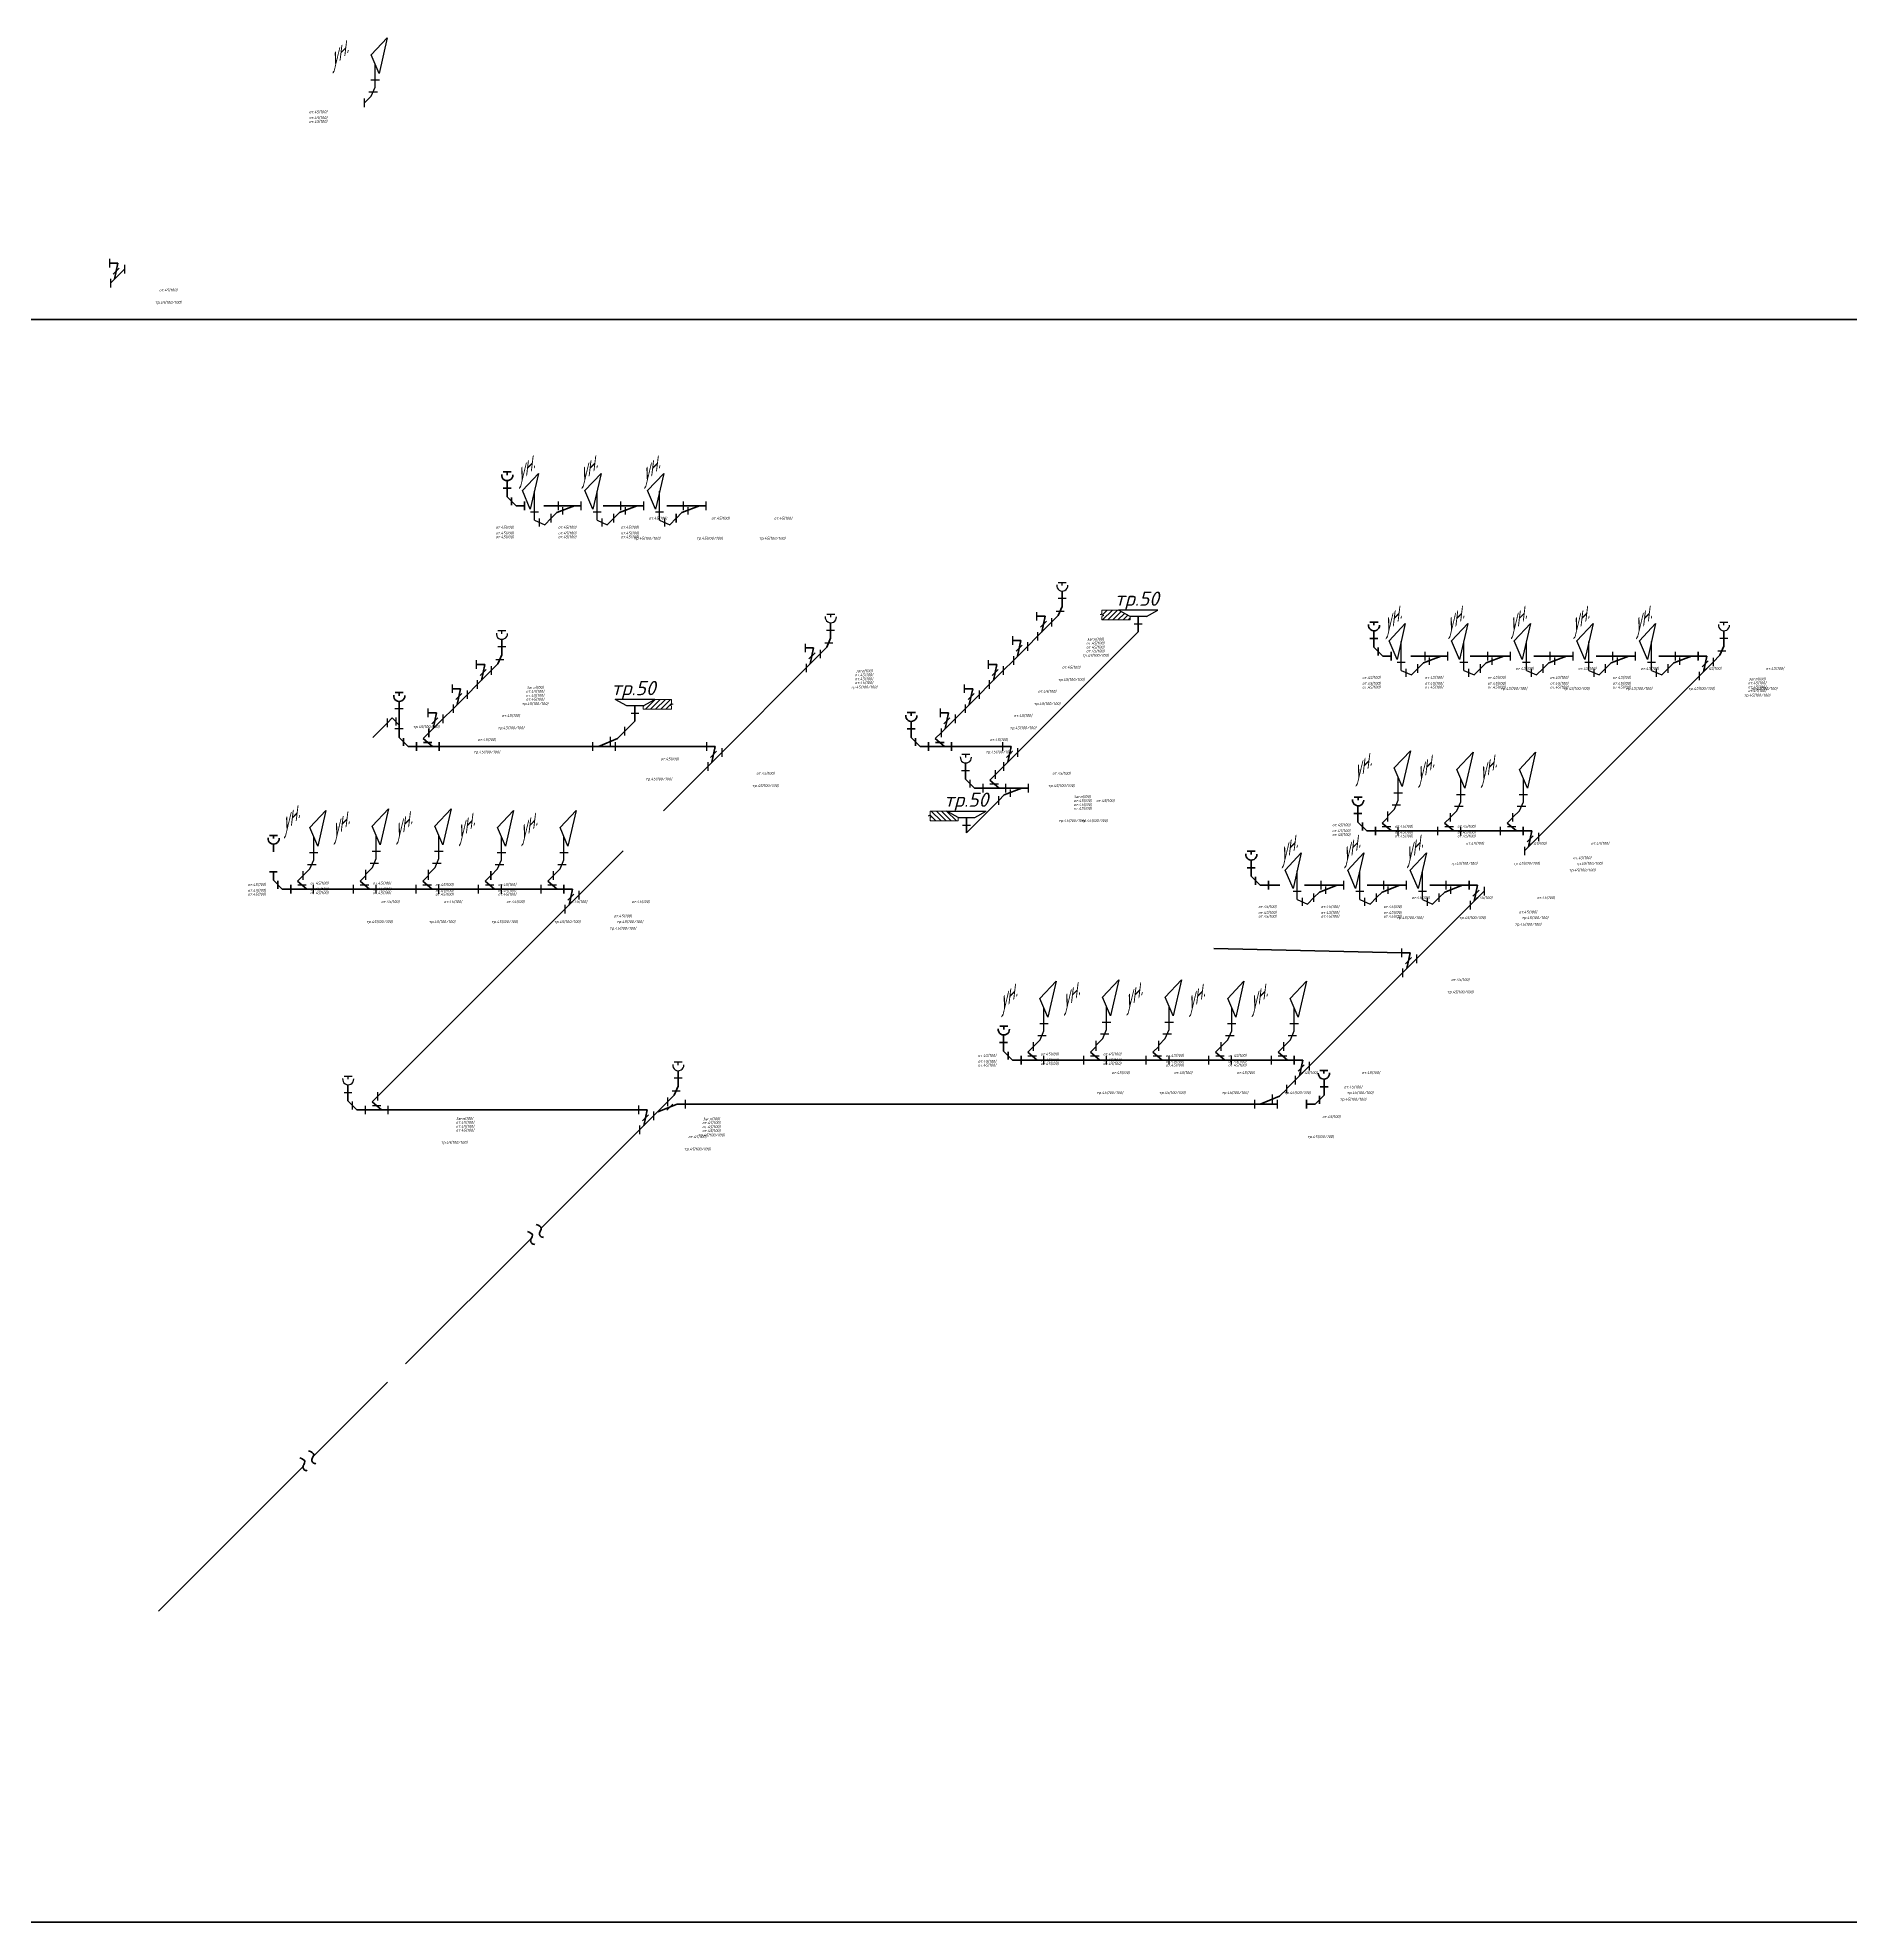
# Model space of a CAD drawing. Header units: millimetres. Extents: x -473555 to 885127, y 4787 to 453528.
# Drawn here: x 528625 to 560490, y 108578 to 141702 of the extents above; entities that cross this region are included whole.
import ezdxf
from ezdxf.enums import TextEntityAlignment as Align

# ---------------------------------------------------------------- set-up
doc = ezdxf.new("R2010")
doc.units = ezdxf.units.MM
doc.layers.add('_ВК-Спецификация', color=3, linetype='Continuous', lineweight=15, plot=False, transparency=0.5)
doc.layers.add('ВК_K1', color=34, linetype='Continuous', lineweight=50)
doc.styles.add('ISOPEUR', font='isocpeui.ttf', dxfattribs={"width": 0.9})

# ---------------------------------------------------------------- blocks, each defined once
blk = doc.blocks.new('*U170')
at = {"lineweight": 30}
for p, q in [((363, 948), (505, 948)), ((434, 893), (434, 948)), ((-18, 426), (-18, 276)), ((327, 443), (467, 443)), ((500, 661), (360, 661)), ((0, 75), (0, -75)), ((50, 160), (156, 266)), ((246, 321), (246, 171))]:
    blk.add_line(p, q, dxfattribs=at)
for p, q in [((430, 661), (430, 795)), ((-18, 351), (132, 351)), ((132, 351), (73, 73)), ((246, 246), (364, 364)), ((364, 364), (430, 522)), ((430, 522), (430, 661)), ((0, 0), (246, 246))]:
    blk.add_line(p, q)
blk.add_arc((434, 893), 98.3, 173.305, 2.2035, dxfattribs=at)
at = {"layer": '_ВК-Спецификация', "linetype": 'ByBlock', "style": 'ISOPEUR'}
for s, p in [('тр.45(100/100)', (1016, -336)), ('от.45(100)', (1016, -120)), ('от.45(100)', (1016, -191)), ('от.45(100)', (1016, -258)), ('загл(100)', (1018, -51))]:
    blk.add_text(s, height=50, dxfattribs=at).set_placement(p, align=Align.MIDDLE_CENTER)
blk = doc.blocks.new('*U153')
at = {"lineweight": 30}
for p, q in [((-18, 426), (-18, 276)), ((0, 75), (0, -75)), ((50, 160), (156, 266)), ((246, 321), (246, 171))]:
    blk.add_line(p, q, dxfattribs=at)
for p, q in [((-18, 351), (132, 351)), ((132, 351), (73, 73)), ((0, 0), (246, 246))]:
    blk.add_line(p, q)
at = {"layer": '_ВК-Спецификация', "linetype": 'ByBlock', "style": 'ISOPEUR'}
for s, p in [('тр.45(100/100)', (1016, -336)), ('от.45(100)', (1016, -120))]:
    blk.add_text(s, height=50, dxfattribs=at).set_placement(p, align=Align.MIDDLE_CENTER)
blk = doc.blocks.new('*U136')
at = {"lineweight": 30}
for p, q in [((563, 193), (563, 343)), ((0, -75), (0, 75)), ((311, 20), (311, 170)), ((400, -75), (400, 75))]:
    blk.add_line(p, q, dxfattribs=at)
for p, q in [((0, 0), (400, 0)), ((97, 0), (435, 140)), ((563, 268), (435, 140))]:
    blk.add_line(p, q)
at = {"layer": '_ВК-Спецификация', "linetype": 'ByBlock', "style": 'ISOPEUR'}
for s, p in [('от.45(100)', (1349, -218)), ('тр.45(100/100)', (1158, -570))]:
    blk.add_text(s, height=50, dxfattribs=at).set_placement(p, align=Align.MIDDLE_CENTER)
blk = doc.blocks.new('*U154')
at = {"linetype": 'ByBlock', "lineweight": 15}
h = blk.add_hatch(dxfattribs=at)
h.set_pattern_fill('ANSI31', color=0, scale=20)
h.paths.add_polyline_path([(346, 0), (144, -113), (144, -172), (639, -172), (639, -111), (608, -97), (671, -80), (639, -68), (639, 0)])
at = {"color": 0, "linetype": 'ByBlock', "lineweight": 30}
for p, q in [((346, 0), (-346, 0)), ((-144, -113), (-346, 0)), ((144, -113), (346, 0)), ((144, -113), (-144, -113)), ((70, -247), (-70, -247))]:
    blk.add_line(p, q, dxfattribs=at)
at = {"color": 0, "linetype": 'ByBlock'}
blk.add_line((0, -381), (0, -113), dxfattribs=at)
at = {"color": 0, "linetype": 'ByBlock', "lineweight": 15}
blk.add_lwpolyline([(639, 0), (346, 0), (144, -113), (144, -172), (639, -172), (639, -111), (608, -97), (671, -80), (639, -68), (639, 0)], dxfattribs=at)
at = {"color": 0, "linetype": 'ByBlock', "style": 'ISOPEUR'}
blk.add_attdef('НАЗВАНИЕ', text='', height=250, dxfattribs=at).set_placement((-25, 201), align=Align.MIDDLE_CENTER)
blk = doc.blocks.new('*U174')
at = {"lineweight": 30}
for p, q in [((-294, -33), (-294, 474)), ((-224, 106), (-364, 106)), ((0, -75), (0, 75)), ((-294, -33), (-114, -114)), ((-204, -144), (-204, -4))]:
    blk.add_line(p, q, dxfattribs=at)
at = {"lineweight": -2, "ltscale": 100}
blk.add_line((-114, -114), (0, 0), dxfattribs=at)
at = {"lineweight": 30}
blk.add_lwpolyline([(-222, 789), (-367, 159), (-507, 486)], close=True, dxfattribs=at)
at = {"lineweight": -2, "style": 'ISOPEUR', "oblique": 45}
blk.add_text('ун.', height=250, rotation=45, dxfattribs=at).set_placement((-504, 844), align=Align.MIDDLE_CENTER)
at = {"layer": '_ВК-Спецификация', "style": 'ISOPEUR'}
for p in [(-977, -97), (-977, -221), (-977, -352)]:
    blk.add_attdef('ФАСОННЫЕ_ЧАСТИ', p, '', height=50, dxfattribs=at)
blk = doc.blocks.new('*U176')
at = {"lineweight": -2}
for p, q in [((-428, -119), (-118, 0)), ((0, 0), (-400, 0)), ((-527, -218), (-428, -119))]:
    blk.add_line(p, q, dxfattribs=at)
at = {"lineweight": 30}
for p, q in [((-400, -75), (-400, 75)), ((0, -75), (0, 75)), ((-527, -293), (-527, -143)), ((-321, -152), (-321, -24))]:
    blk.add_line(p, q, dxfattribs=at)
at = {"layer": '_ВК-Спецификация', "linetype": 'ByBlock', "style": 'ISOPEUR'}
for s, p in [('от.45(100)', (1349, -218)), ('тр.45(100/100)', (1158, -570))]:
    blk.add_text(s, height=50, dxfattribs=at).set_placement(p, align=Align.MIDDLE_CENTER)
blk = doc.blocks.new('*U177')
at = {"lineweight": 30}
for p, q in [((183, 274), (183, 679)), ((108, 403), (258, 403)), ((0, -75), (0, 75)), ((74, 195), (224, 195)), ((116, 116), (183, 274))]:
    blk.add_line(p, q, dxfattribs=at)
at = {"lineweight": -2, "ltscale": 100}
blk.add_line((0, 0), (116, 116), dxfattribs=at)
at = {"lineweight": 30}
blk.add_lwpolyline([(398, 1146), (253, 515), (113, 843)], close=True, dxfattribs=at)
at = {"lineweight": -2, "style": 'ISOPEUR', "oblique": 45}
blk.add_text('ун.', height=250, rotation=45, dxfattribs=at).set_placement((-504, 844), align=Align.MIDDLE_CENTER)
at = {"layer": '_ВК-Спецификация', "style": 'ISOPEUR'}
for p in [(-977, -97), (-977, -221), (-977, -352)]:
    blk.add_attdef('ФАСОННЫЕ_ЧАСТИ', p, '', height=50, dxfattribs=at)
blk = doc.blocks.new('*U150')
at = {"lineweight": 30}
for p, q in [((-400, -75), (-400, 75)), ((-130, 73), (-280, 73)), ((-182, 165), (-182, 315)), ((0, -75), (0, 75))]:
    blk.add_line(p, q, dxfattribs=at)
at = {"lineweight": -2}
for p, q in [((0, 0), (-400, 0)), ((-283, 140), (-182, 240)), ((-283, 140), (-119, 0))]:
    blk.add_line(p, q, dxfattribs=at)
at = {"layer": '_ВК-Спецификация', "linetype": 'ByBlock', "style": 'ISOPEUR'}
for s, p in [('от.45(100)', (1349, -218)), ('тр.45(100/100)', (1158, -570))]:
    blk.add_text(s, height=50, dxfattribs=at).set_placement(p, align=Align.MIDDLE_CENTER)
blk = doc.blocks.new('*U151')
at = {"lineweight": 30}
for p, q in [((-775, 596), (-633, 596)), ((-704, 541), (-704, 596)), ((-778, 309), (-638, 309)), ((-629, 9), (-629, 149)), ((-400, -75), (-400, 75)), ((-130, 73), (-280, 73)), ((-182, 165), (-182, 315)), ((0, -75), (0, 75))]:
    blk.add_line(p, q, dxfattribs=at)
at = {"lineweight": -2}
for p, q in [((-708, 309), (-708, 442)), ((-708, 158), (-708, 309)), ((-550, 0), (-708, 158)), ((-400, 0), (-550, 0)), ((0, 0), (-400, 0)), ((-283, 140), (-182, 240)), ((-283, 140), (-119, 0))]:
    blk.add_line(p, q, dxfattribs=at)
at = {"lineweight": 30}
blk.add_arc((-704, 541), 98.3, 173.305, 2.2035, dxfattribs=at)
at = {"layer": '_ВК-Спецификация', "linetype": 'ByBlock', "style": 'ISOPEUR'}
for s, p in [('загл(100)', (1341, -150)), ('от.45(100)', (1349, -218)), ('от.45(100)', (1349, -289)), ('от.45(100)', (1349, -356)), ('тр.45(100/100)', (1158, -570))]:
    blk.add_text(s, height=50, dxfattribs=at).set_placement(p, align=Align.MIDDLE_CENTER)
blk = doc.blocks.new('*U166')
at = {"lineweight": 30}
for p, q in [((363, 948), (505, 948)), ((434, 893), (434, 948)), ((327, 443), (467, 443)), ((500, 661), (360, 661)), ((0, 75), (0, -75)), ((339, 208), (233, 102)), ((246, 321), (246, 171)), ((555, 280), (555, 130))]:
    blk.add_line(p, q, dxfattribs=at)
for p, q in [((430, 661), (430, 795)), ((246, 246), (364, 364)), ((364, 364), (430, 522)), ((430, 522), (430, 661)), ((0, 0), (246, 246)), ((74, 74), (417, 205)), ((417, 205), (556, 205))]:
    blk.add_line(p, q)
blk.add_arc((434, 893), 98.3, 173.305, 2.2035, dxfattribs=at)
at = {"layer": '_ВК-Спецификация', "linetype": 'ByBlock', "style": 'ISOPEUR'}
for s, p in [('тр.45(100/100)', (1016, -336)), ('от.45(100)', (1016, -120)), ('от.45(100)', (1016, -191)), ('от.45(100)', (1016, -258)), ('загл(100)', (1018, -51))]:
    blk.add_text(s, height=50, dxfattribs=at).set_placement(p, align=Align.MIDDLE_CENTER)
blk = doc.blocks.new('*U193')
at = {"lineweight": 30}
for p, q in [((183, 274), (183, 679)), ((108, 403), (258, 403)), ((0, -75), (0, 75)), ((74, 195), (224, 195)), ((116, 116), (183, 274))]:
    blk.add_line(p, q, dxfattribs=at)
at = {"lineweight": -2, "ltscale": 100}
blk.add_line((0, 0), (116, 116), dxfattribs=at)
at = {"lineweight": 30}
blk.add_lwpolyline([(398, 1146), (253, 515), (113, 843)], close=True, dxfattribs=at)
at = {"lineweight": -2, "style": 'ISOPEUR', "oblique": 45}
blk.add_text('ун.', height=250, rotation=45, dxfattribs=at).set_placement((-280, 979), align=Align.MIDDLE_CENTER)
at = {"layer": '_ВК-Спецификация', "style": 'ISOPEUR'}
for p in [(-977, -97), (-977, -221), (-977, -352)]:
    blk.add_attdef('ФАСОННЫЕ_ЧАСТИ', p, '', height=50, dxfattribs=at)
blk = doc.blocks.new('*U188')
at = {"lineweight": 30}
for p, q in [((75, 351), (-75, 351)), ((-203, 34), (-203, 184)), ((75, 0), (-75, 0)), ((-59, 202), (-59, 62))]:
    blk.add_line(p, q, dxfattribs=at)
for p, q in [((0, 351), (0, 0)), ((-118, 194), (-203, 109)), ((0, 69), (-118, 194))]:
    blk.add_line(p, q)
at = {"layer": '_ВК-Спецификация', "linetype": 'ByBlock', "style": 'ISOPEUR'}
blk.add_text('тр.45(100/100)', height=50, dxfattribs=at).set_placement((479, 40), align=Align.MIDDLE_CENTER)
blk = doc.blocks.new('*U134')
at = {"linetype": 'ByBlock', "lineweight": 15}
h = blk.add_hatch(dxfattribs=at)
h.set_pattern_fill('ANSI31', color=0, scale=20)
h.paths.add_polyline_path([(-639, 0), (-639, -68), (-671, -80), (-608, -97), (-639, -111), (-639, -172), (-144, -172), (-144, -113), (-346, 0)])
at = {"color": 0, "linetype": 'ByBlock', "lineweight": 30}
for p, q in [((346, 0), (-346, 0)), ((-144, -113), (-346, 0)), ((144, -113), (346, 0)), ((144, -113), (-144, -113)), ((70, -247), (-70, -247))]:
    blk.add_line(p, q, dxfattribs=at)
at = {"color": 0, "linetype": 'ByBlock'}
blk.add_line((0, -381), (0, -113), dxfattribs=at)
at = {"color": 0, "linetype": 'ByBlock', "lineweight": 15}
blk.add_lwpolyline([(-639, 0), (-346, 0), (-144, -113), (-144, -172), (-639, -172), (-639, -111), (-608, -97), (-671, -80), (-639, -68), (-639, 0)], dxfattribs=at)
at = {"color": 0, "linetype": 'ByBlock', "style": 'ISOPEUR'}
blk.add_attdef('НАЗВАНИЕ', text='', height=250, dxfattribs=at).set_placement((-25, 201), align=Align.MIDDLE_CENTER)
blk = doc.blocks.new('*U159')
at = {"linetype": 'ByBlock', "lineweight": 15}
h = blk.add_hatch(dxfattribs=at)
h.set_pattern_fill('ANSI31', color=0, scale=20)
h.paths.add_polyline_path([(346, 0), (144, -113), (144, -172), (639, -172), (639, -111), (608, -97), (671, -80), (639, -68), (639, 0)])
at = {"color": 0, "linetype": 'ByBlock', "lineweight": 30}
for p, q in [((346, 0), (-346, 0)), ((-144, -113), (-346, 0)), ((144, -113), (346, 0)), ((144, -113), (-144, -113)), ((70, -247), (-70, -247))]:
    blk.add_line(p, q, dxfattribs=at)
at = {"color": 0, "linetype": 'ByBlock'}
blk.add_line((0, -381), (0, -113), dxfattribs=at)
at = {"color": 0, "linetype": 'ByBlock', "lineweight": 15}
blk.add_lwpolyline([(639, 0), (346, 0), (144, -113), (144, -172), (639, -172), (639, -111), (608, -97), (671, -80), (639, -68), (639, 0)], dxfattribs=at)
at = {"color": 0, "linetype": 'ByBlock', "style": 'ISOPEUR'}
blk.add_attdef('НАЗВАНИЕ', text='', height=250, dxfattribs=at).set_placement((-25, 201), align=Align.MIDDLE_CENTER)

msp = doc.modelspace()

# ---------------------------------------------------------------- linework, layer by layer
at = {"layer": 'ВК_K1'}
for p, q in [((536808.4, 134070.4), (536950.3, 134070.4)), ((536875.5, 133783), (536875.5, 133916.8)), ((536879.3, 134015), (536879.3, 134070.4)), ((536805.5, 133783), (536945.5, 133783)), ((536875.5, 133632.3), (536875.5, 133783)), ((537033.3, 133474.5), (536875.5, 133632.3)), ((536954.4, 133483.4), (536954.4, 133623.4)), ((537183.6, 133399.5), (537183.6, 133549.5)), ((537183.6, 133474.5), (537033.3, 133474.5)), ((537779.1, 133474.5), (537524.8, 133474.5)), ((538879.1, 133474.5), (538568.4, 133474.5)), ((539979.1, 133474.5), (539686.7, 133474.5)), ((545851.6, 129139.6), (547972.9, 131260.9)), ((546024.3, 131003.5), (546202.4, 131181.6)), ((552045.2, 131429.5), (552187.1, 131429.5)), ((552112.3, 131142.2), (552112.3, 131275.9)), ((552116.2, 131374.1), (552116.2, 131429.5)), ((552042.3, 131142.2), (552182.3, 131142.2)), ((552112.3, 130991.4), (552112.3, 131142.2)), ((552270.1, 130833.6), (552112.3, 130991.4)), ((552191.2, 130842.5), (552191.2, 130982.5)), ((552420.4, 130758.6), (552420.4, 130908.6)), ((540649, 129139.6), (542134, 130624.5)), ((545600, 130579.2), (545778.1, 130757.3)), ((552420.4, 130833.6), (552270.1, 130833.6)), ((553015.9, 130833.6), (552761.7, 130833.6)), ((554115.9, 130833.6), (553805.3, 130833.6)), ((555215.9, 130833.6), (554923.5, 130833.6)), ((556315.9, 130833.6), (556023.5, 130833.6)), ((557415.9, 130833.6), (557123.5, 130833.6)), ((534909.8, 130190.8), (535051.7, 130190.8)), ((534980.7, 130135.5), (534980.7, 130190.8)), ((536173.6, 130154.9), (536351.7, 130333.1)), ((545175.7, 130154.9), (545353.9, 130333.1)), ((557834.3, 130482.9), (555005.9, 127654.5)), ((534976.9, 129903.5), (534976.9, 130037.2)), ((535927.4, 129908.8), (535749.3, 129730.7)), ((544929.6, 129908.8), (544751.5, 129730.7)), ((534774, 129661.4), (534516.4, 129403.8)), ((534976.9, 129402), (534976.9, 129552.8)), ((535503.2, 129409.5), (535503.2, 129559.5)), ((538948.2, 129512.6), (539125, 129689.4)), ((543909, 129552.8), (544049, 129552.8)), ((543911.9, 129840.1), (544053.8, 129840.1)), ((543979, 129552.8), (543979, 129686.5)), ((543979, 129402), (543979, 129552.8)), ((543982.9, 129784.7), (543982.9, 129840.1)), ((535134.7, 129244.2), (534976.9, 129402)), ((535055.8, 129253.1), (535055.8, 129393.1)), ((535284.9, 129244.2), (535134.7, 129244.2)), ((535284.9, 129169.2), (535284.9, 129319.2)), ((535684.9, 129244.2), (535284.9, 129244.2)), ((535402.1, 129383.7), (535503.2, 129484.5)), ((535402.1, 129383.7), (535565.4, 129244.2)), ((535555.4, 129316.8), (535405.4, 129316.8)), ((535684.9, 129169.2), (535684.9, 129319.2)), ((535684.9, 129244.2), (538384.9, 129244.2)), ((538784.5, 129244.2), (540384.5, 129244.2)), ((544136.9, 129244.2), (543979, 129402)), ((544057.9, 129253.1), (544057.9, 129393.1)), ((544287.1, 129244.2), (544136.9, 129244.2)), ((544287.1, 129169.2), (544287.1, 129319.2)), ((544287.1, 129169.2), (544287.1, 129319.2)), ((544687, 129244.2), (544287.1, 129244.2)), ((544404.3, 129383.7), (544505.3, 129484.5)), ((544404.3, 129383.7), (544567.6, 129244.2)), ((544557.5, 129316.8), (544407.5, 129316.8)), ((544687, 129169.2), (544687, 129319.2)), ((545587, 129244.2), (544687, 129244.2)), ((540402.9, 128893.5), (539625.1, 128115.6)), ((545464, 128752), (545605.5, 128893.5)), ((545518.4, 128293.4), (544952.8, 127727.7)), ((551766.2, 128355), (551908.1, 128355)), ((551833.3, 128067.6), (551833.3, 128201.4)), ((551837.2, 128299.6), (551837.2, 128355)), ((551763.3, 128067.6), (551903.3, 128067.6)), ((551833.3, 127916.9), (551833.3, 128067.6)), ((551991.1, 127759.1), (551833.3, 127916.9)), ((551912.2, 127768), (551912.2, 127908)), ((532700.5, 127681.9), (532842.5, 127681.9)), ((532771.5, 127626.6), (532771.5, 127681.9)), ((552141.4, 127759.1), (551991.1, 127759.1)), ((552141.4, 127684.1), (552141.4, 127834.1)), ((552541.3, 127759.1), (553241.4, 127759.1)), ((553641.3, 127759.1), (554341.4, 127759.1)), ((532767.6, 127394.6), (532767.6, 127528.3)), ((538918, 127408.5), (538140.2, 126630.7)), ((549888.2, 127401.7), (550030.1, 127401.7)), ((549955.3, 127114.4), (549955.3, 127248.1)), ((549959.1, 127346.3), (549959.1, 127401.7)), ((532697.6, 127043.9), (532837.6, 127043.9)), ((532767.6, 126893.1), (532767.6, 127043.9)), ((532925.4, 126735.3), (532767.6, 126893.1)), ((532846.5, 126744.2), (532846.5, 126884.2)), ((549885.3, 127114.4), (550025.3, 127114.4)), ((549955.3, 126963.6), (549955.3, 127114.4)), ((550113.1, 126805.8), (549955.3, 126963.6)), ((550034.2, 126814.7), (550034.2, 126954.7)), ((550263.3, 126730.8), (550263.3, 126880.8)), ((533075.7, 126735.3), (532925.4, 126735.3)), ((533075.7, 126660.3), (533075.7, 126810.3)), ((533475.6, 126735.3), (534175.7, 126735.3)), ((534575.6, 126735.3), (535275.7, 126735.3)), ((535675.6, 126735.3), (536375.7, 126735.3)), ((536775.6, 126735.3), (537475.7, 126735.3)), ((550263.3, 126805.8), (550113.1, 126805.8)), ((550263.3, 126805.8), (550463.3, 126805.8)), ((551188.1, 126805.8), (550895.7, 126805.8)), ((552288.1, 126805.8), (551995.7, 126805.8)), ((553388.1, 126805.8), (553095.7, 126805.8)), ((537894, 126384.6), (534606, 123096.5)), ((553806.5, 126455.1), (550978.1, 123626.7)), ((552600.1, 125617.9), (549300.1, 125692.9)), ((545538.4, 124327.1), (545680.3, 124327.1)), ((545609.3, 124271.8), (545609.3, 124327.1)), ((545535.5, 124039.8), (545675.5, 124039.8)), ((545605.5, 124039.8), (545605.5, 124173.5)), ((545605.5, 123889.1), (545605.5, 124039.8)), ((545763.3, 123731.2), (545605.5, 123889.1)), ((545684.4, 123740.1), (545684.4, 123880.1)), ((545913.6, 123731.2), (545763.3, 123731.2)), ((545913.6, 123656.2), (545913.6, 123806.2)), ((546313.5, 123731.2), (547013.6, 123731.2)), ((547413.5, 123731.2), (548113.6, 123731.2)), ((548513.5, 123731.2), (549213.6, 123731.2)), ((549613.5, 123731.2), (550313.6, 123731.2)), ((550731.9, 123380.5), (550582.5, 123231.1)), ((551306.7, 123552.1), (551164.8, 123552.1)), ((551309.6, 123264.8), (551169.6, 123264.8)), ((551235.8, 123496.8), (551235.8, 123552.1)), ((551239.6, 123264.8), (551239.6, 123398.5)), ((551239.6, 123114.1), (551239.6, 123264.8)), ((540007.7, 122956.2), (550019.2, 122956.2)), ((550931.5, 122881.2), (550931.5, 123031.2)), ((550931.5, 122956.2), (551081.8, 122956.2)), ((551081.8, 122956.2), (551239.6, 123114.1)), ((551160.7, 122965.2), (551160.7, 123105.2)), ((534787.7, 122856.2), (539187.7, 122856.2)), ((539206.1, 122505.5), (537478.2, 120777.5)), ((537305.1, 120604.4), (535093.1, 118392.5)), ((534771.7, 118071.1), (533467.4, 116766.8)), ((533289.2, 116588.5), (530747.1, 114046.5))]:
    msp.add_line(p, q, dxfattribs=at)
msp.add_lwpolyline([(495091.1, 136747.2), (660023, 136747.2), (660023, 108578), (495091.1, 108578)], close=True, dxfattribs=at)
for centre, start, end in [((536879.3, 134015), 173.30505, 2.20347), ((552116.2, 131374.1), 173.30505, 2.20347), ((534980.7, 130135.5), 173.30505, 2.20347), ((543982.9, 129784.7), 173.30505, 2.20347), ((551837.2, 128299.6), 173.30505, 2.20347), ((532771.5, 127626.6), 173.30505, 2.20347), ((549959.1, 127346.3), 173.30505, 2.20347), ((545609.3, 124271.8), 173.30505, 2.20347), ((551235.8, 123496.8), 177.79653, 6.69495)]:
    msp.add_arc(centre, 98.3, start, end, dxfattribs=at)
for points in [[(537233, 120719.7), (537323.3, 120653.6), (537309.8, 120613.6), (537290.2, 120555.9), (537312.2, 120511.3), (537363.3, 120494)], [(537387.9, 120842), (537478.2, 120776), (537464.6, 120736), (537445.1, 120678.2), (537467.1, 120633.7), (537518.1, 120616.4)], [(533231.4, 116741.6), (533321.8, 116675.5), (533308.2, 116635.5), (533288.6, 116577.8), (533310.6, 116533.2), (533361.7, 116515.9)], [(533386.3, 116863.9), (533476.6, 116797.9), (533463, 116757.9), (533443.5, 116700.1), (533465.5, 116655.5), (533516.6, 116638.2)]]:
    msp.add_spline(points, degree=3, dxfattribs=at)

# ---------------------------------------------------------------- block references
ref = msp.add_blockref('*U177', (534372.8, 140556.7), dxfattribs=at)
ref.add_attrib('ФАСОННЫЕ_ЧАСТИ', 'от.45(100)', (533395.9, 140204.3), dxfattribs={"layer": '_ВК-Спецификация', "height": 50, "style": 'ISOPEUR'})
ref.add_attrib('ФАСОННЫЕ_ЧАСТИ', 'от.45(100)', (533395.9, 140374), dxfattribs={"layer": '_ВК-Спецификация', "height": 50, "style": 'ISOPEUR'})
ref.add_attrib('ФАСОННЫЕ_ЧАСТИ', 'от.45(100)', (533395.9, 140271.1), dxfattribs={"layer": '_ВК-Спецификация', "height": 50, "style": 'ISOPEUR'})
for name, p in [('*U153', (529903.5, 137386.7)), ('*U176', (538179, 133474.5)), ('*U176', (539279, 133474.5)), ('*U176', (540379, 133474.5)), ('*U170', (546202.4, 131181.6)), ('*U170', (542134, 130624.5)), ('*U170', (536351.7, 130333.1)), ('*U153', (545778.1, 130757.3)), ('*U170', (557834.3, 130482.9)), ('*U176', (553415.9, 130833.6)), ('*U176', (554515.9, 130833.6)), ('*U176', (555615.9, 130833.6)), ('*U176', (556715.9, 130833.6)), ('*U176', (557815.9, 130833.6)), ('*U153', (545353.9, 130333.1)), ('*U153', (535927.4, 129908.8)), ('*U153', (544929.6, 129908.8)), ('*U188', (534976.9, 129552.8)), ('*U153', (535503.2, 129484.5)), ('*U153', (544505.3, 129484.5)), ('*U136', (538384.9, 129244.2)), ('*U153', (540402.9, 128893.5)), ('*U153', (545605.5, 128893.5)), ('*U151', (545645.8, 128511.7)), ('*U176', (546045.7, 128511.7)), ('*U150', (552541.3, 127759.1)), ('*U150', (553641.3, 127759.1)), ('*U150', (554741.3, 127759.1)), ('*U153', (554759.7, 127408.3)), ('*U150', (533475.6, 126735.3)), ('*U150', (534575.6, 126735.3)), ('*U150', (535675.6, 126735.3)), ('*U150', (536775.6, 126735.3)), ('*U150', (537875.6, 126735.3)), ('*U176', (551588.1, 126805.8)), ('*U176', (552688.1, 126805.8)), ('*U176', (553788.1, 126805.8)), ('*U153', (553806.5, 126455.1)), ('*U153', (537894, 126384.6)), ('*U153', (552618.5, 125267.1)), ('*U150', (546313.5, 123731.2)), ('*U150', (547413.5, 123731.2)), ('*U150', (548513.5, 123731.2)), ('*U150', (549613.5, 123731.2)), ('*U150', (550713.5, 123731.2)), ('*U166', (539452.3, 122751.6)), ('*U153', (550731.9, 123380.5)), ('*U151', (534787.7, 122856.2)), ('*U136', (550019.2, 122956.2)), ('*U153', (539206.1, 122505.5))]:
    msp.add_blockref(name, p, dxfattribs=at)
ref = msp.add_blockref('*U174', (537651.8, 133256.2), dxfattribs=at)
ref.add_attrib('ФАСОННЫЕ_ЧАСТИ', 'от.45(100)', (536674.9, 132903.7), dxfattribs={"layer": '_ВК-Спецификация', "height": 50, "style": 'ISOPEUR'})
ref.add_attrib('ФАСОННЫЕ_ЧАСТИ', 'от.45(100)', (536674.9, 133073.4), dxfattribs={"layer": '_ВК-Спецификация', "height": 50, "style": 'ISOPEUR'})
ref.add_attrib('ФАСОННЫЕ_ЧАСТИ', 'от.45(100)', (536674.9, 132970.5), dxfattribs={"layer": '_ВК-Спецификация', "height": 50, "style": 'ISOPEUR'})
ref = msp.add_blockref('*U174', (538751.8, 133256.2), dxfattribs=at)
ref.add_attrib('ФАСОННЫЕ_ЧАСТИ', 'от.45(100)', (537774.9, 132903.7), dxfattribs={"layer": '_ВК-Спецификация', "height": 50, "style": 'ISOPEUR'})
ref.add_attrib('ФАСОННЫЕ_ЧАСТИ', 'от.45(100)', (537774.9, 133073.4), dxfattribs={"layer": '_ВК-Спецификация', "height": 50, "style": 'ISOPEUR'})
ref.add_attrib('ФАСОННЫЕ_ЧАСТИ', 'от.45(100)', (537774.9, 132970.5), dxfattribs={"layer": '_ВК-Спецификация', "height": 50, "style": 'ISOPEUR'})
ref = msp.add_blockref('*U174', (539851.8, 133256.2), dxfattribs=at)
ref.add_attrib('ФАСОННЫЕ_ЧАСТИ', 'от.45(100)', (538874.9, 132903.7), dxfattribs={"layer": '_ВК-Спецификация', "height": 50, "style": 'ISOPEUR'})
ref.add_attrib('ФАСОННЫЕ_ЧАСТИ', 'от.45(100)', (538874.9, 133073.4), dxfattribs={"layer": '_ВК-Спецификация', "height": 50, "style": 'ISOPEUR'})
ref.add_attrib('ФАСОННЫЕ_ЧАСТИ', 'от.45(100)', (538874.9, 132970.5), dxfattribs={"layer": '_ВК-Спецификация', "height": 50, "style": 'ISOPEUR'})
for name, p in [('*U134', (547972.9, 131641.5)), ('*U154', (539125, 130070))]:
    msp.add_blockref(name, p, dxfattribs=at).add_auto_attribs({'НАЗВАНИЕ': 'тр.50'})
ref = msp.add_blockref('*U174', (552888.6, 130615.3), dxfattribs=at)
ref.add_attrib('ФАСОННЫЕ_ЧАСТИ', 'от.45(100)', (551911.8, 130262.8), dxfattribs={"layer": '_ВК-Спецификация', "height": 50, "style": 'ISOPEUR'})
ref.add_attrib('ФАСОННЫЕ_ЧАСТИ', 'от.45(100)', (551911.8, 130432.5), dxfattribs={"layer": '_ВК-Спецификация', "height": 50, "style": 'ISOPEUR'})
ref.add_attrib('ФАСОННЫЕ_ЧАСТИ', 'от.45(100)', (551911.8, 130329.6), dxfattribs={"layer": '_ВК-Спецификация', "height": 50, "style": 'ISOPEUR'})
ref = msp.add_blockref('*U174', (553988.6, 130615.3), dxfattribs=at)
ref.add_attrib('ФАСОННЫЕ_ЧАСТИ', 'от.45(100)', (553011.8, 130262.8), dxfattribs={"layer": '_ВК-Спецификация', "height": 50, "style": 'ISOPEUR'})
ref.add_attrib('ФАСОННЫЕ_ЧАСТИ', 'от.45(100)', (553011.8, 130432.5), dxfattribs={"layer": '_ВК-Спецификация', "height": 50, "style": 'ISOPEUR'})
ref.add_attrib('ФАСОННЫЕ_ЧАСТИ', 'от.45(100)', (553011.8, 130329.6), dxfattribs={"layer": '_ВК-Спецификация', "height": 50, "style": 'ISOPEUR'})
ref = msp.add_blockref('*U174', (555088.6, 130615.3), dxfattribs=at)
ref.add_attrib('ФАСОННЫЕ_ЧАСТИ', 'от.45(100)', (554111.8, 130262.8), dxfattribs={"layer": '_ВК-Спецификация', "height": 50, "style": 'ISOPEUR'})
ref.add_attrib('ФАСОННЫЕ_ЧАСТИ', 'от.45(100)', (554111.8, 130432.5), dxfattribs={"layer": '_ВК-Спецификация', "height": 50, "style": 'ISOPEUR'})
ref.add_attrib('ФАСОННЫЕ_ЧАСТИ', 'от.45(100)', (554111.8, 130329.6), dxfattribs={"layer": '_ВК-Спецификация', "height": 50, "style": 'ISOPEUR'})
ref = msp.add_blockref('*U174', (556188.6, 130615.3), dxfattribs=at)
ref.add_attrib('ФАСОННЫЕ_ЧАСТИ', 'от.45(100)', (555211.8, 130262.8), dxfattribs={"layer": '_ВК-Спецификация', "height": 50, "style": 'ISOPEUR'})
ref.add_attrib('ФАСОННЫЕ_ЧАСТИ', 'от.45(100)', (555211.8, 130432.5), dxfattribs={"layer": '_ВК-Спецификация', "height": 50, "style": 'ISOPEUR'})
ref.add_attrib('ФАСОННЫЕ_ЧАСТИ', 'от.45(100)', (555211.8, 130329.6), dxfattribs={"layer": '_ВК-Спецификация', "height": 50, "style": 'ISOPEUR'})
ref = msp.add_blockref('*U174', (557288.6, 130615.3), dxfattribs=at)
ref.add_attrib('ФАСОННЫЕ_ЧАСТИ', 'от.45(100)', (556311.8, 130262.8), dxfattribs={"layer": '_ВК-Спецификация', "height": 50, "style": 'ISOPEUR'})
ref.add_attrib('ФАСОННЫЕ_ЧАСТИ', 'от.45(100)', (556311.8, 130432.5), dxfattribs={"layer": '_ВК-Спецификация', "height": 50, "style": 'ISOPEUR'})
ref.add_attrib('ФАСОННЫЕ_ЧАСТИ', 'от.45(100)', (556311.8, 130329.6), dxfattribs={"layer": '_ВК-Спецификация', "height": 50, "style": 'ISOPEUR'})
ref = msp.add_blockref('*U177', (552359.6, 128024.4), dxfattribs=at)
ref.add_attrib('ФАСОННЫЕ_ЧАСТИ', 'от.45(100)', (551382.7, 127671.9), dxfattribs={"layer": '_ВК-Спецификация', "height": 50, "style": 'ISOPEUR'})
ref.add_attrib('ФАСОННЫЕ_ЧАСТИ', 'от.45(100)', (551382.7, 127841.6), dxfattribs={"layer": '_ВК-Спецификация', "height": 50, "style": 'ISOPEUR'})
ref.add_attrib('ФАСОННЫЕ_ЧАСТИ', 'от.45(100)', (551382.7, 127738.7), dxfattribs={"layer": '_ВК-Спецификация', "height": 50, "style": 'ISOPEUR'})
ref = msp.add_blockref('*U177', (553459.6, 127999.4), dxfattribs=at)
ref.add_attrib('ФАСОННЫЕ_ЧАСТИ', 'от.45(100)', (552482.7, 127646.9), dxfattribs={"layer": '_ВК-Спецификация', "height": 50, "style": 'ISOPEUR'})
ref.add_attrib('ФАСОННЫЕ_ЧАСТИ', 'от.45(100)', (552482.7, 127816.6), dxfattribs={"layer": '_ВК-Спецификация', "height": 50, "style": 'ISOPEUR'})
ref.add_attrib('ФАСОННЫЕ_ЧАСТИ', 'от.45(100)', (552482.7, 127713.7), dxfattribs={"layer": '_ВК-Спецификация', "height": 50, "style": 'ISOPEUR'})
ref = msp.add_blockref('*U177', (554559.6, 127999.4), dxfattribs=at)
ref.add_attrib('ФАСОННЫЕ_ЧАСТИ', 'от.45(100)', (553582.7, 127646.9), dxfattribs={"layer": '_ВК-Спецификация', "height": 50, "style": 'ISOPEUR'})
ref.add_attrib('ФАСОННЫЕ_ЧАСТИ', 'от.45(100)', (553582.7, 127816.6), dxfattribs={"layer": '_ВК-Спецификация', "height": 50, "style": 'ISOPEUR'})
ref.add_attrib('ФАСОННЫЕ_ЧАСТИ', 'от.45(100)', (553582.7, 127713.7), dxfattribs={"layer": '_ВК-Спецификация', "height": 50, "style": 'ISOPEUR'})
ref = msp.add_blockref('*U193', (533293.9, 126975.7), dxfattribs=at)
ref.add_attrib('ФАСОННЫЕ_ЧАСТИ', 'от.45(100)', (532317, 126623.2), dxfattribs={"layer": '_ВК-Спецификация', "height": 50, "style": 'ISOPEUR'})
ref.add_attrib('ФАСОННЫЕ_ЧАСТИ', 'от.45(100)', (532317, 126792.9), dxfattribs={"layer": '_ВК-Спецификация', "height": 50, "style": 'ISOPEUR'})
ref.add_attrib('ФАСОННЫЕ_ЧАСТИ', 'от.45(100)', (532317, 126690), dxfattribs={"layer": '_ВК-Спецификация', "height": 50, "style": 'ISOPEUR'})
ref = msp.add_blockref('*U159', (544952.8, 128108.3), dxfattribs=dict(at, xscale=-1))
ref.add_attrib('НАЗВАНИЕ', 'тр.50', dxfattribs={"layer": '0', "color": 0, "linetype": 'ByBlock', "height": 250, "style": 'ISOPEUR'}).set_placement((544948, 128308.9), align=Align.MIDDLE_CENTER)
ref = msp.add_blockref('*U177', (534393.9, 127000.7), dxfattribs=at)
ref.add_attrib('ФАСОННЫЕ_ЧАСТИ', 'от.45(100)', (533417, 126648.2), dxfattribs={"layer": '_ВК-Спецификация', "height": 50, "style": 'ISOPEUR'})
ref.add_attrib('ФАСОННЫЕ_ЧАСТИ', 'от.45(100)', (533417, 126817.9), dxfattribs={"layer": '_ВК-Спецификация', "height": 50, "style": 'ISOPEUR'})
ref.add_attrib('ФАСОННЫЕ_ЧАСТИ', 'от.45(100)', (533417, 126715), dxfattribs={"layer": '_ВК-Спецификация', "height": 50, "style": 'ISOPEUR'})
ref = msp.add_blockref('*U177', (535493.9, 127000.7), dxfattribs=at)
ref.add_attrib('ФАСОННЫЕ_ЧАСТИ', 'от.45(100)', (534517, 126648.2), dxfattribs={"layer": '_ВК-Спецификация', "height": 50, "style": 'ISOPEUR'})
ref.add_attrib('ФАСОННЫЕ_ЧАСТИ', 'от.45(100)', (534517, 126817.9), dxfattribs={"layer": '_ВК-Спецификация', "height": 50, "style": 'ISOPEUR'})
ref.add_attrib('ФАСОННЫЕ_ЧАСТИ', 'от.45(100)', (534517, 126715), dxfattribs={"layer": '_ВК-Спецификация', "height": 50, "style": 'ISOPEUR'})
ref = msp.add_blockref('*U177', (536593.9, 126975.7), dxfattribs=at)
ref.add_attrib('ФАСОННЫЕ_ЧАСТИ', 'от.45(100)', (535617, 126623.2), dxfattribs={"layer": '_ВК-Спецификация', "height": 50, "style": 'ISOPEUR'})
ref.add_attrib('ФАСОННЫЕ_ЧАСТИ', 'от.45(100)', (535617, 126792.9), dxfattribs={"layer": '_ВК-Спецификация', "height": 50, "style": 'ISOPEUR'})
ref.add_attrib('ФАСОННЫЕ_ЧАСТИ', 'от.45(100)', (535617, 126690), dxfattribs={"layer": '_ВК-Спецификация', "height": 50, "style": 'ISOPEUR'})
ref = msp.add_blockref('*U177', (537693.9, 126975.7), dxfattribs=at)
ref.add_attrib('ФАСОННЫЕ_ЧАСТИ', 'от.45(100)', (536717, 126623.2), dxfattribs={"layer": '_ВК-Спецификация', "height": 50, "style": 'ISOPEUR'})
ref.add_attrib('ФАСОННЫЕ_ЧАСТИ', 'от.45(100)', (536717, 126792.9), dxfattribs={"layer": '_ВК-Спецификация', "height": 50, "style": 'ISOPEUR'})
ref.add_attrib('ФАСОННЫЕ_ЧАСТИ', 'от.45(100)', (536717, 126690), dxfattribs={"layer": '_ВК-Спецификация', "height": 50, "style": 'ISOPEUR'})
ref = msp.add_blockref('*U174', (551060.8, 126587.5), dxfattribs=at)
ref.add_attrib('ФАСОННЫЕ_ЧАСТИ', 'от.45(100)', (550083.9, 126235), dxfattribs={"layer": '_ВК-Спецификация', "height": 50, "style": 'ISOPEUR'})
ref.add_attrib('ФАСОННЫЕ_ЧАСТИ', 'от.45(100)', (550083.9, 126404.7), dxfattribs={"layer": '_ВК-Спецификация', "height": 50, "style": 'ISOPEUR'})
ref.add_attrib('ФАСОННЫЕ_ЧАСТИ', 'от.45(100)', (550083.9, 126301.8), dxfattribs={"layer": '_ВК-Спецификация', "height": 50, "style": 'ISOPEUR'})
ref = msp.add_blockref('*U174', (552160.8, 126587.5), dxfattribs=at)
ref.add_attrib('ФАСОННЫЕ_ЧАСТИ', 'от.45(100)', (551183.9, 126235), dxfattribs={"layer": '_ВК-Спецификация', "height": 50, "style": 'ISOPEUR'})
ref.add_attrib('ФАСОННЫЕ_ЧАСТИ', 'от.45(100)', (551183.9, 126404.7), dxfattribs={"layer": '_ВК-Спецификация', "height": 50, "style": 'ISOPEUR'})
ref.add_attrib('ФАСОННЫЕ_ЧАСТИ', 'от.45(100)', (551183.9, 126301.8), dxfattribs={"layer": '_ВК-Спецификация', "height": 50, "style": 'ISOPEUR'})
ref = msp.add_blockref('*U174', (553260.8, 126587.5), dxfattribs=at)
ref.add_attrib('ФАСОННЫЕ_ЧАСТИ', 'от.45(100)', (552283.9, 126235), dxfattribs={"layer": '_ВК-Спецификация', "height": 50, "style": 'ISOPEUR'})
ref.add_attrib('ФАСОННЫЕ_ЧАСТИ', 'от.45(100)', (552283.9, 126404.7), dxfattribs={"layer": '_ВК-Спецификация', "height": 50, "style": 'ISOPEUR'})
ref.add_attrib('ФАСОННЫЕ_ЧАСТИ', 'от.45(100)', (552283.9, 126301.8), dxfattribs={"layer": '_ВК-Спецификация', "height": 50, "style": 'ISOPEUR'})
ref = msp.add_blockref('*U177', (546131.8, 123971.6), dxfattribs=at)
ref.add_attrib('ФАСОННЫЕ_ЧАСТИ', 'от.45(100)', (545154.9, 123619.1), dxfattribs={"layer": '_ВК-Спецификация', "height": 50, "style": 'ISOPEUR'})
ref.add_attrib('ФАСОННЫЕ_ЧАСТИ', 'от.45(100)', (545154.9, 123788.8), dxfattribs={"layer": '_ВК-Спецификация', "height": 50, "style": 'ISOPEUR'})
ref.add_attrib('ФАСОННЫЕ_ЧАСТИ', 'от.45(100)', (545154.9, 123685.9), dxfattribs={"layer": '_ВК-Спецификация', "height": 50, "style": 'ISOPEUR'})
ref = msp.add_blockref('*U177', (547231.8, 123996.6), dxfattribs=at)
ref.add_attrib('ФАСОННЫЕ_ЧАСТИ', 'от.45(100)', (546254.9, 123644.1), dxfattribs={"layer": '_ВК-Спецификация', "height": 50, "style": 'ISOPEUR'})
ref.add_attrib('ФАСОННЫЕ_ЧАСТИ', 'от.45(100)', (546254.9, 123813.8), dxfattribs={"layer": '_ВК-Спецификация', "height": 50, "style": 'ISOPEUR'})
ref.add_attrib('ФАСОННЫЕ_ЧАСТИ', 'от.45(100)', (546254.9, 123710.9), dxfattribs={"layer": '_ВК-Спецификация', "height": 50, "style": 'ISOPEUR'})
ref = msp.add_blockref('*U177', (548331.8, 123996.6), dxfattribs=at)
ref.add_attrib('ФАСОННЫЕ_ЧАСТИ', 'от.45(100)', (547354.9, 123644.1), dxfattribs={"layer": '_ВК-Спецификация', "height": 50, "style": 'ISOPEUR'})
ref.add_attrib('ФАСОННЫЕ_ЧАСТИ', 'от.45(100)', (547354.9, 123813.8), dxfattribs={"layer": '_ВК-Спецификация', "height": 50, "style": 'ISOPEUR'})
ref.add_attrib('ФАСОННЫЕ_ЧАСТИ', 'от.45(100)', (547354.9, 123710.9), dxfattribs={"layer": '_ВК-Спецификация', "height": 50, "style": 'ISOPEUR'})
ref = msp.add_blockref('*U177', (549431.8, 123971.6), dxfattribs=at)
ref.add_attrib('ФАСОННЫЕ_ЧАСТИ', 'от.45(100)', (548454.9, 123619.1), dxfattribs={"layer": '_ВК-Спецификация', "height": 50, "style": 'ISOPEUR'})
ref.add_attrib('ФАСОННЫЕ_ЧАСТИ', 'от.45(100)', (548454.9, 123788.8), dxfattribs={"layer": '_ВК-Спецификация', "height": 50, "style": 'ISOPEUR'})
ref.add_attrib('ФАСОННЫЕ_ЧАСТИ', 'от.45(100)', (548454.9, 123685.9), dxfattribs={"layer": '_ВК-Спецификация', "height": 50, "style": 'ISOPEUR'})
ref = msp.add_blockref('*U177', (550531.8, 123971.6), dxfattribs=at)
ref.add_attrib('ФАСОННЫЕ_ЧАСТИ', 'от.45(100)', (549554.9, 123619.1), dxfattribs={"layer": '_ВК-Спецификация', "height": 50, "style": 'ISOPEUR'})
ref.add_attrib('ФАСОННЫЕ_ЧАСТИ', 'от.45(100)', (549554.9, 123788.8), dxfattribs={"layer": '_ВК-Спецификация', "height": 50, "style": 'ISOPEUR'})
ref.add_attrib('ФАСОННЫЕ_ЧАСТИ', 'от.45(100)', (549554.9, 123685.9), dxfattribs={"layer": '_ВК-Спецификация', "height": 50, "style": 'ISOPEUR'})

doc.saveas('drawing.dxf')
